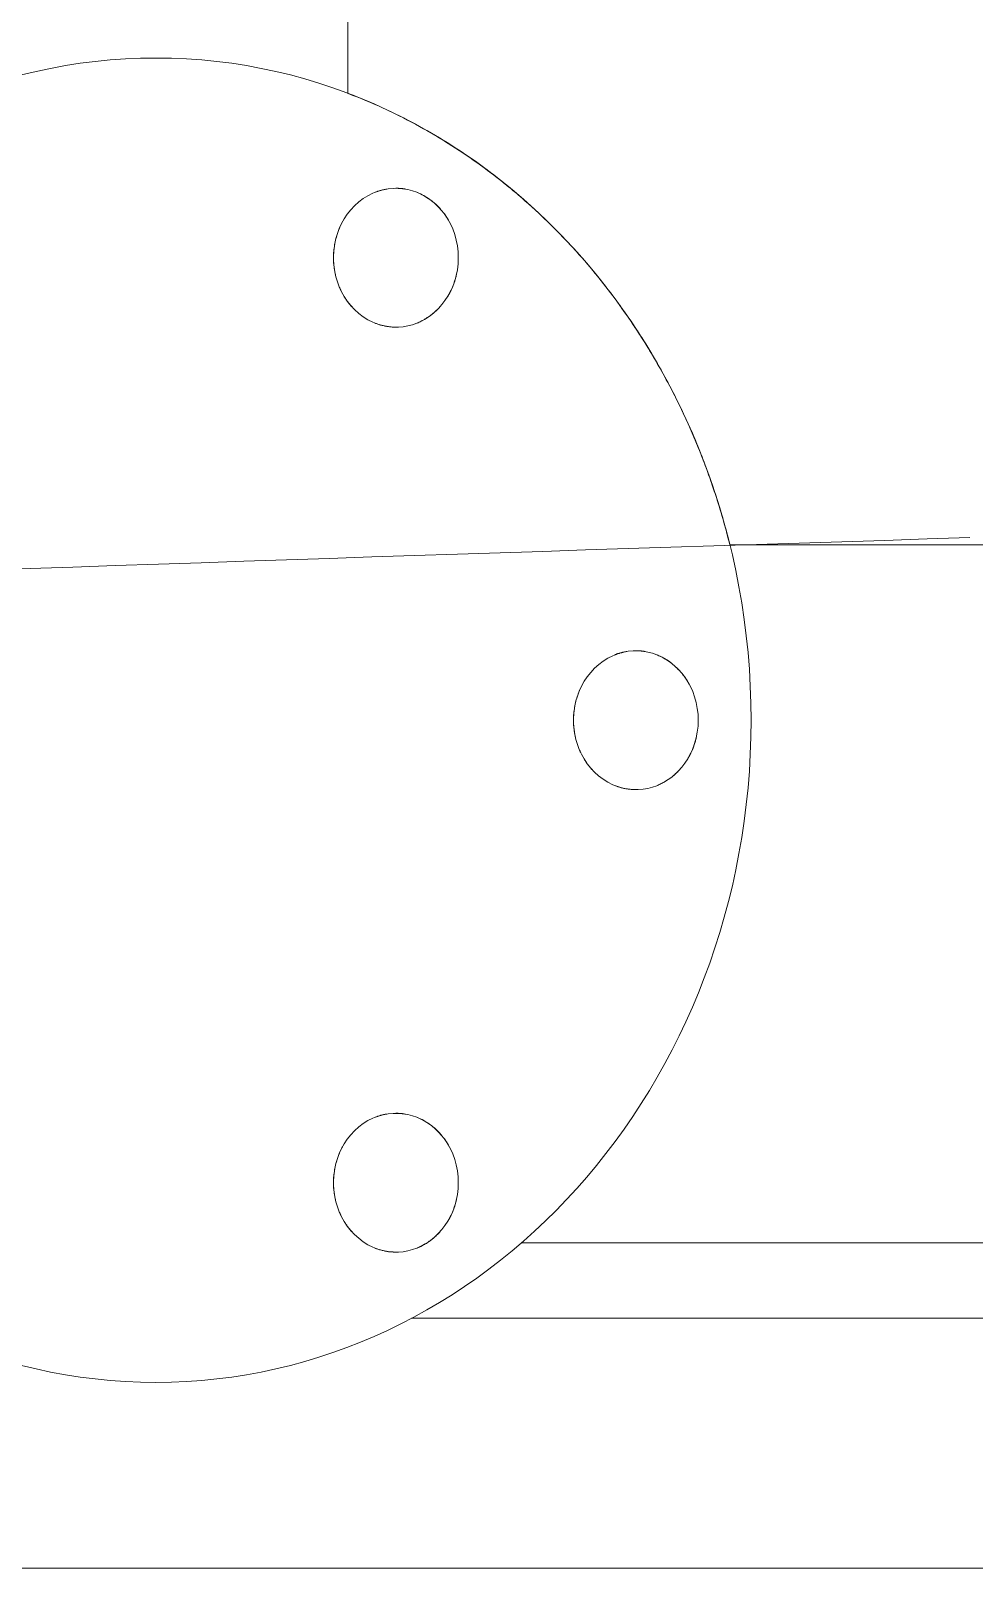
# Model space of a CAD drawing. Extents: x -345393 to -54719, y 203828 to 476815.
# Drawn here: x -321353.9 to -321255.6, y 229567.5 to 229727.7 of the extents above; entities that cross this region are included whole.
import ezdxf

# ---------------------------------------------------------------- set-up
doc = ezdxf.new("R2010")
doc.units = 0
doc.header["$LTSCALE"] = 1000
doc.header["$MEASUREMENT"] = 0
doc.layers.get('0').update_dxf_attribs({"color": 252, "linetype": 'CONTINUOUS'})
doc.layers.add('暖通-水-设备', color=3, linetype='CONTINUOUS', lineweight=20)

# ---------------------------------------------------------------- blocks, each defined once
blk = doc.blocks.new('A$C759C1080')
at = {"color": 95}
for p, q in [((1404.14, -860.74), (1404.14, -740.43)), ((1443.93, -903.02), (1516.14, -903.02)), ((1422.22, -968.36), (1516.14, -968.36)), ((1410.75, -975.43), (1516.14, -975.43))]:
    blk.add_line(p, q, dxfattribs=at)
at = {"color": 95, "flags": 128}
for points in [[(1404.14, -860.74), (1404.17, -860.75), (1404.23, -860.78), (1404.26, -860.79), (1404.32, -860.81), (1404.35, -860.82), (1404.41, -860.84), (1404.44, -860.85), (1404.5, -860.87), (1404.56, -860.89), (1404.59, -860.9), (1404.62, -860.91), (1404.65, -860.92), (1404.68, -860.93), (1404.71, -860.94), (1404.74, -860.95), (1404.77, -860.96), (1404.8, -860.97), (1404.83, -860.98), (1404.86, -861)], [(1420.16, -868.97), (1419.8, -868.71), (1419.43, -868.46), (1419.07, -868.2), (1418.69, -867.95), (1418.32, -867.7), (1417.95, -867.46), (1417.57, -867.21), (1417.19, -866.97), (1416.81, -866.73), (1416.42, -866.5), (1416.03, -866.26), (1415.64, -866.03), (1415.25, -865.8), (1414.86, -865.57), (1414.46, -865.35), (1414.06, -865.12), (1413.66, -864.9), (1413.25, -864.69), (1412.84, -864.47), (1412.43, -864.26), (1412.02, -864.05), (1411.61, -863.84), (1411.19, -863.64), (1410.77, -863.44), (1410.35, -863.24), (1409.92, -863.04), (1409.49, -862.85), (1409.06, -862.66), (1408.63, -862.47), (1408.19, -862.28), (1407.75, -862.1), (1407.31, -861.92), (1406.86, -861.74), (1406.42, -861.57), (1405.97, -861.4), (1405.51, -861.23), (1405.06, -861.07), (1404.6, -860.9), (1404.14, -860.74)], [(1404.14, -860.74), (1404.6, -860.9), (1405.06, -861.07), (1405.51, -861.23), (1405.97, -861.4), (1406.42, -861.57), (1406.86, -861.74), (1407.31, -861.92), (1407.75, -862.1), (1408.19, -862.28), (1408.63, -862.47), (1409.06, -862.66), (1409.49, -862.85), (1409.92, -863.04), (1410.35, -863.24), (1410.77, -863.44), (1411.19, -863.64), (1411.61, -863.84), (1412.02, -864.05), (1412.44, -864.26), (1412.85, -864.47), (1413.25, -864.69), (1413.66, -864.9), (1414.06, -865.12), (1414.46, -865.35), (1414.86, -865.57), (1415.25, -865.8), (1415.65, -866.03), (1416.04, -866.26), (1416.42, -866.5), (1416.81, -866.73), (1417.19, -866.97), (1417.57, -867.22), (1417.95, -867.46), (1418.32, -867.71), (1418.7, -867.95), (1419.07, -868.21), (1419.44, -868.46), (1419.8, -868.71), (1420.16, -868.97), (1420.53, -869.23), (1420.88, -869.49), (1421.24, -869.75), (1421.59, -870.02), (1421.94, -870.28), (1422.28, -870.55), (1422.62, -870.82), (1422.96, -871.09), (1423.29, -871.36), (1423.63, -871.63), (1423.95, -871.9), (1424.28, -872.18), (1424.6, -872.45), (1424.92, -872.73), (1425.24, -873.01), (1425.55, -873.29), (1425.86, -873.57), (1426.17, -873.85), (1426.48, -874.13), (1426.78, -874.42), (1427.08, -874.7), (1427.37, -874.99), (1427.66, -875.27), (1427.96, -875.56), (1428.24, -875.85), (1428.53, -876.14), (1428.81, -876.43), (1429.09, -876.72), (1429.36, -877.02), (1429.64, -877.31), (1429.91, -877.61), (1430.18, -877.9), (1430.44, -878.2), (1430.7, -878.49), (1430.96, -878.79), (1431.22, -879.09), (1431.48, -879.39), (1431.73, -879.69), (1431.98, -879.99), (1432.23, -880.29), (1432.47, -880.59), (1432.71, -880.9), (1432.95, -881.2), (1433.18, -881.5), (1433.42, -881.8), (1433.64, -882.1), (1433.87, -882.41), (1434.09, -882.71), (1434.32, -883.01), (1434.53, -883.31), (1434.75, -883.61), (1434.96, -883.92), (1435.17, -884.22), (1435.38, -884.52), (1435.58, -884.82), (1435.79, -885.12), (1435.98, -885.43), (1436.18, -885.73), (1436.38, -886.03), (1436.57, -886.33), (1436.76, -886.63), (1436.94, -886.93), (1437.13, -887.24), (1437.31, -887.54), (1437.49, -887.84), (1437.66, -888.14), (1437.84, -888.44), (1438.01, -888.74), (1438.18, -889.04), (1438.35, -889.34), (1438.51, -889.64), (1438.68, -889.94), (1438.84, -890.24), (1439, -890.54), (1439.15, -890.84), (1439.31, -891.13), (1439.46, -891.43), (1439.61, -891.73), (1439.76, -892.03), (1439.9, -892.33), (1440.04, -892.62), (1440.19, -892.92), (1440.32, -893.22), (1440.46, -893.51), (1440.6, -893.81), (1440.73, -894.1), (1440.86, -894.4), (1440.99, -894.69), (1441.12, -894.99), (1441.24, -895.28), (1441.37, -895.58), (1441.49, -895.87), (1441.61, -896.16), (1441.72, -896.45), (1441.84, -896.75), (1441.95, -897.04), (1442.07, -897.33), (1442.18, -897.62), (1442.28, -897.91), (1442.39, -898.2), (1442.49, -898.49), (1442.6, -898.78), (1442.7, -899.06), (1442.8, -899.35), (1442.89, -899.64), (1442.99, -899.92), (1443.08, -900.21), (1443.18, -900.49), (1443.27, -900.78), (1443.35, -901.06), (1443.44, -901.34), (1443.53, -901.62), (1443.61, -901.9), (1443.69, -902.18), (1443.77, -902.46), (1443.85, -902.74), (1443.93, -903.02)], [(1422.66, -870.85), (1422.34, -870.6), (1422.02, -870.34), (1421.69, -870.09), (1421.36, -869.84), (1421.03, -869.6), (1420.69, -869.35), (1420.36, -869.11), (1420.02, -868.86), (1419.67, -868.62), (1419.33, -868.38), (1418.98, -868.14), (1418.63, -867.91), (1418.28, -867.67), (1417.92, -867.44), (1417.56, -867.21), (1417.2, -866.98), (1416.84, -866.75), (1416.47, -866.53), (1416.1, -866.3), (1415.73, -866.08), (1415.35, -865.86), (1414.97, -865.64), (1414.59, -865.42), (1414.21, -865.21)], [(1417.81, -867.37), (1418.02, -867.51), (1418.23, -867.65), (1418.45, -867.79), (1418.66, -867.93), (1418.86, -868.07), (1419.07, -868.21), (1419.28, -868.35), (1419.49, -868.49), (1419.69, -868.64), (1419.9, -868.78), (1420.1, -868.92), (1420.3, -869.07), (1420.5, -869.21), (1420.71, -869.36), (1420.91, -869.51), (1421.1, -869.65), (1421.3, -869.8), (1421.5, -869.95), (1421.7, -870.1), (1421.89, -870.25), (1422.09, -870.4), (1422.28, -870.55), (1422.47, -870.7), (1422.66, -870.85)], [(1402.64, -876.13), (1402.65, -875.69), (1402.7, -875.26), (1402.78, -874.79), (1402.89, -874.33), (1403.04, -873.87), (1403.24, -873.4), (1403.48, -872.93), (1403.75, -872.49), (1404.07, -872.06), (1404.43, -871.65), (1404.83, -871.26), (1405.27, -870.91), (1405.73, -870.6), (1406.22, -870.32), (1406.73, -870.09), (1407.26, -869.91), (1407.8, -869.77), (1408.33, -869.68), (1408.86, -869.64), (1409.39, -869.63), (1409.89, -869.67), (1410.39, -869.75), (1410.86, -869.86), (1411.31, -870), (1411.74, -870.17), (1412.13, -870.36), (1412.5, -870.57), (1412.88, -870.81), (1413.24, -871.09), (1413.59, -871.39), (1413.93, -871.74), (1414.26, -872.12), (1414.55, -872.52), (1414.82, -872.96), (1415.06, -873.44), (1415.26, -873.95), (1415.42, -874.47), (1415.54, -875.01), (1415.61, -875.57), (1415.64, -876.13)], [(1408.19, -869.7), (1408.13, -869.71), (1408.07, -869.72), (1408.02, -869.73), (1407.96, -869.74), (1407.9, -869.75), (1407.85, -869.76), (1407.79, -869.77), (1407.74, -869.78), (1407.68, -869.79), (1407.63, -869.81), (1407.58, -869.82), (1407.53, -869.83), (1407.48, -869.84), (1407.43, -869.86), (1407.38, -869.87), (1407.33, -869.89), (1407.27, -869.9), (1407.22, -869.92), (1407.17, -869.93), (1407.12, -869.95), (1407.07, -869.97), (1407.02, -869.98), (1406.97, -870), (1406.92, -870.02)], [(1410.09, -869.7), (1410.05, -869.69), (1410.01, -869.69), (1409.97, -869.68), (1409.93, -869.68), (1409.89, -869.67), (1409.85, -869.67), (1409.81, -869.66), (1409.78, -869.66), (1409.74, -869.66), (1409.7, -869.65), (1409.66, -869.65), (1409.62, -869.65), (1409.58, -869.64), (1409.54, -869.64), (1409.5, -869.64), (1409.46, -869.64), (1409.42, -869.64), (1409.38, -869.63), (1409.34, -869.63), (1409.3, -869.63), (1409.26, -869.63), (1409.22, -869.63), (1409.18, -869.63), (1409.14, -869.63)], [(1414.7, -872.75), (1414.6, -872.61), (1414.51, -872.46), (1414.4, -872.32), (1414.3, -872.17), (1414.19, -872.03), (1414.07, -871.9), (1413.95, -871.76), (1413.83, -871.63), (1413.7, -871.49), (1413.56, -871.37), (1413.42, -871.24), (1413.28, -871.12), (1413.14, -871.01), (1412.99, -870.89), (1412.84, -870.79), (1412.68, -870.68), (1412.53, -870.58), (1412.36, -870.49), (1412.2, -870.4), (1412.04, -870.31), (1411.87, -870.23), (1411.7, -870.16), (1411.53, -870.08), (1411.36, -870.02)], [(1403.58, -872.75), (1403.51, -872.87), (1403.44, -873), (1403.38, -873.12), (1403.31, -873.25), (1403.25, -873.38), (1403.19, -873.51), (1403.13, -873.65), (1403.08, -873.79), (1403.03, -873.92), (1402.98, -874.06), (1402.93, -874.2), (1402.89, -874.35), (1402.85, -874.49), (1402.81, -874.64), (1402.78, -874.78), (1402.75, -874.93), (1402.73, -875.08), (1402.7, -875.22), (1402.68, -875.37), (1402.67, -875.52), (1402.66, -875.67), (1402.65, -875.83), (1402.64, -875.98), (1402.64, -876.13)], [(1402.64, -876.13), (1402.64, -876.19), (1402.64, -876.26), (1402.64, -876.33), (1402.64, -876.39), (1402.65, -876.46), (1402.65, -876.52), (1402.66, -876.59), (1402.66, -876.65), (1402.67, -876.72), (1402.67, -876.78), (1402.68, -876.85), (1402.69, -876.91), (1402.7, -876.98), (1402.7, -877.04), (1402.71, -877.11), (1402.72, -877.17), (1402.73, -877.24), (1402.75, -877.3), (1402.76, -877.36), (1402.77, -877.43), (1402.78, -877.49), (1402.8, -877.55), (1402.81, -877.62), (1402.83, -877.68)], [(1415.64, -876.13), (1415.61, -876.69), (1415.54, -877.25), (1415.42, -877.79), (1415.26, -878.32), (1415.06, -878.82), (1414.82, -879.29), (1414.55, -879.74), (1414.25, -880.14), (1413.93, -880.52), (1413.59, -880.87), (1413.24, -881.17), (1412.88, -881.45), (1412.51, -881.69), (1412.13, -881.9), (1411.74, -882.09), (1411.31, -882.26), (1410.87, -882.4), (1410.39, -882.51), (1409.89, -882.59), (1409.39, -882.62), (1408.85, -882.62), (1408.32, -882.58), (1407.79, -882.49), (1407.26, -882.35), (1406.73, -882.17), (1406.22, -881.93), (1405.73, -881.66), (1405.26, -881.34), (1404.83, -880.99), (1404.43, -880.61), (1404.07, -880.2), (1403.75, -879.76), (1403.48, -879.32), (1403.24, -878.86), (1403.04, -878.39), (1402.89, -877.93), (1402.78, -877.46), (1402.7, -877.01), (1402.65, -876.57), (1402.64, -876.13)], [(1415.02, -878.9), (1415.04, -878.85), (1415.07, -878.79), (1415.09, -878.74), (1415.11, -878.69), (1415.14, -878.64), (1415.16, -878.58), (1415.18, -878.53), (1415.2, -878.48), (1415.22, -878.43), (1415.24, -878.38), (1415.25, -878.33), (1415.27, -878.28), (1415.29, -878.23), (1415.31, -878.18), (1415.32, -878.13), (1415.34, -878.08), (1415.35, -878.03), (1415.37, -877.98), (1415.38, -877.93), (1415.4, -877.88), (1415.41, -877.83), (1415.43, -877.78), (1415.44, -877.73), (1415.45, -877.68)], [(1403.26, -878.9), (1403.26, -878.91), (1403.27, -878.92), (1403.27, -878.93), (1403.28, -878.94), (1403.29, -878.95), (1403.3, -878.98), (1403.3, -878.99), (1403.31, -879), (1403.31, -879.01), (1403.32, -879.02), (1403.33, -879.04), (1403.33, -879.05), (1403.34, -879.06), (1403.34, -879.07), (1403.35, -879.08), (1403.35, -879.09), (1403.36, -879.1), (1403.37, -879.12), (1403.37, -879.13), (1403.38, -879.14), (1403.38, -879.15), (1403.39, -879.16), (1403.4, -879.17)], [(1414.52, -879.78), (1414.54, -879.75), (1414.55, -879.73), (1414.57, -879.7), (1414.59, -879.68), (1414.6, -879.65), (1414.62, -879.63), (1414.63, -879.6), (1414.65, -879.58), (1414.67, -879.55), (1414.68, -879.53), (1414.7, -879.5), (1414.71, -879.48), (1414.73, -879.45), (1414.74, -879.43), (1414.76, -879.4), (1414.77, -879.38), (1414.78, -879.35), (1414.8, -879.33), (1414.81, -879.3), (1414.83, -879.27), (1414.84, -879.25), (1414.86, -879.22), (1414.87, -879.2), (1414.88, -879.17)], [(1403.76, -879.78), (1403.79, -879.82), (1403.82, -879.87), (1403.85, -879.91), (1403.88, -879.95), (1403.91, -880), (1403.95, -880.04), (1403.98, -880.08), (1404.01, -880.12), (1404.04, -880.16), (1404.07, -880.2), (1404.1, -880.24), (1404.14, -880.28), (1404.17, -880.32), (1404.2, -880.36), (1404.24, -880.4), (1404.27, -880.44), (1404.31, -880.48), (1404.34, -880.52), (1404.38, -880.55), (1404.41, -880.59), (1404.45, -880.63), (1404.49, -880.67), (1404.52, -880.71), (1404.56, -880.74)], [(1411.34, -882.25), (1411.45, -882.21), (1411.56, -882.16), (1411.67, -882.12), (1411.78, -882.07), (1411.88, -882.02), (1411.99, -881.97), (1412.1, -881.92), (1412.2, -881.86), (1412.31, -881.8), (1412.41, -881.74), (1412.51, -881.68), (1412.61, -881.62), (1412.71, -881.56), (1412.81, -881.49), (1412.91, -881.42), (1413.01, -881.35), (1413.1, -881.28), (1413.19, -881.21), (1413.28, -881.13), (1413.37, -881.06), (1413.46, -880.98), (1413.55, -880.9), (1413.63, -880.82), (1413.72, -880.74)], [(1432.45, -880.57), (1432.69, -880.88), (1432.93, -881.18), (1433.17, -881.48), (1433.4, -881.78), (1433.63, -882.08), (1433.85, -882.38), (1434.08, -882.69), (1434.3, -882.99), (1434.52, -883.29), (1434.73, -883.6), (1434.95, -883.9), (1435.16, -884.2), (1435.37, -884.51), (1435.57, -884.81), (1435.78, -885.11), (1435.98, -885.42), (1436.18, -885.72), (1436.37, -886.03), (1436.57, -886.33), (1436.76, -886.64), (1436.94, -886.94), (1437.13, -887.25), (1437.31, -887.55), (1437.5, -887.85), (1437.68, -888.16), (1437.85, -888.46), (1438.03, -888.77), (1438.2, -889.07), (1438.37, -889.38), (1438.54, -889.68), (1438.7, -889.99), (1438.86, -890.29), (1439.03, -890.6), (1439.18, -890.9), (1439.34, -891.2), (1439.49, -891.5), (1439.64, -891.81), (1439.79, -892.11), (1439.94, -892.41), (1440.08, -892.71), (1440.23, -893), (1440.37, -893.3), (1440.5, -893.6), (1440.64, -893.9), (1440.77, -894.19), (1440.9, -894.49), (1441.03, -894.78), (1441.16, -895.08), (1441.28, -895.37), (1441.4, -895.66), (1441.52, -895.96), (1441.64, -896.25), (1441.76, -896.54), (1441.87, -896.83), (1441.99, -897.12), (1442.1, -897.41), (1442.2, -897.69), (1442.31, -897.98), (1442.42, -898.27), (1442.52, -898.55), (1442.62, -898.84), (1442.72, -899.12), (1442.82, -899.4), (1442.91, -899.69), (1443.01, -899.97), (1443.1, -900.25), (1443.19, -900.53), (1443.28, -900.81), (1443.36, -901.09), (1443.45, -901.37), (1443.53, -901.65), (1443.62, -901.92), (1443.7, -902.2), (1443.78, -902.47), (1443.85, -902.75), (1443.93, -903.02)], [(1406.94, -882.25), (1407.02, -882.28), (1407.11, -882.3), (1407.19, -882.33), (1407.27, -882.36), (1407.36, -882.38), (1407.44, -882.4), (1407.53, -882.43), (1407.62, -882.45), (1407.71, -882.47), (1407.8, -882.49), (1407.9, -882.51), (1407.99, -882.53), (1408.08, -882.54), (1408.18, -882.56), (1408.27, -882.57), (1408.36, -882.58), (1408.46, -882.59), (1408.55, -882.6), (1408.64, -882.61), (1408.74, -882.62), (1408.84, -882.62), (1408.94, -882.63), (1409.04, -882.63), (1409.14, -882.63)], [(1443.93, -903.02), (1443.91, -902.97), (1443.9, -902.91), (1443.88, -902.86), (1443.87, -902.8), (1443.85, -902.75), (1443.84, -902.69), (1443.82, -902.64), (1443.81, -902.59), (1443.79, -902.53), (1443.78, -902.48), (1443.76, -902.42), (1443.74, -902.37), (1443.73, -902.31), (1443.71, -902.26), (1443.7, -902.2), (1443.68, -902.15), (1443.67, -902.09), (1443.65, -902.04), (1443.63, -901.98), (1443.62, -901.93), (1443.6, -901.87), (1443.59, -901.82), (1443.57, -901.76), (1443.55, -901.71)], [(1427.64, -919.43), (1427.65, -918.99), (1427.7, -918.56), (1427.78, -918.1), (1427.89, -917.63), (1428.04, -917.17), (1428.24, -916.7), (1428.48, -916.24), (1428.75, -915.79), (1429.07, -915.36), (1429.43, -914.95), (1429.83, -914.56), (1430.27, -914.21), (1430.73, -913.9), (1431.22, -913.62), (1431.73, -913.39), (1432.26, -913.21), (1432.8, -913.07), (1433.33, -912.98), (1433.86, -912.94), (1434.39, -912.94), (1434.89, -912.97), (1435.39, -913.05), (1435.86, -913.16), (1436.31, -913.3), (1436.74, -913.47), (1437.13, -913.66), (1437.5, -913.87), (1437.88, -914.12), (1438.24, -914.39), (1438.59, -914.69), (1438.93, -915.04), (1439.26, -915.42), (1439.55, -915.83), (1439.82, -916.27), (1440.06, -916.74), (1440.26, -917.25), (1440.42, -917.77), (1440.54, -918.32), (1440.61, -918.87), (1440.64, -919.43)], [(1433.19, -913), (1433.13, -913.01), (1433.07, -913.02), (1433.02, -913.03), (1432.96, -913.04), (1432.9, -913.05), (1432.85, -913.06), (1432.79, -913.07), (1432.74, -913.08), (1432.68, -913.1), (1432.63, -913.11), (1432.58, -913.12), (1432.53, -913.13), (1432.48, -913.15), (1432.43, -913.16), (1432.38, -913.17), (1432.33, -913.19), (1432.27, -913.2), (1432.22, -913.22), (1432.17, -913.23), (1432.12, -913.25), (1432.07, -913.27), (1432.02, -913.28), (1431.97, -913.3), (1431.92, -913.32)], [(1435.09, -913), (1435.05, -912.99), (1435.01, -912.99), (1434.97, -912.98), (1434.93, -912.98), (1434.89, -912.97), (1434.85, -912.97), (1434.81, -912.97), (1434.78, -912.96), (1434.74, -912.96), (1434.7, -912.95), (1434.66, -912.95), (1434.62, -912.95), (1434.58, -912.95), (1434.54, -912.94), (1434.5, -912.94), (1434.46, -912.94), (1434.42, -912.94), (1434.38, -912.93), (1434.34, -912.93), (1434.3, -912.93), (1434.26, -912.93), (1434.22, -912.93), (1434.18, -912.93), (1434.14, -912.93)], [(1439.7, -916.05), (1439.6, -915.91), (1439.51, -915.76), (1439.4, -915.62), (1439.3, -915.48), (1439.19, -915.34), (1439.07, -915.2), (1438.95, -915.06), (1438.83, -914.93), (1438.7, -914.8), (1438.56, -914.67), (1438.42, -914.54), (1438.28, -914.42), (1438.14, -914.31), (1437.99, -914.2), (1437.84, -914.09), (1437.68, -913.98), (1437.53, -913.88), (1437.36, -913.79), (1437.2, -913.7), (1437.04, -913.61), (1436.87, -913.53), (1436.7, -913.46), (1436.53, -913.39), (1436.36, -913.32)], [(1428.58, -916.05), (1428.51, -916.17), (1428.44, -916.3), (1428.38, -916.42), (1428.31, -916.55), (1428.25, -916.68), (1428.19, -916.81), (1428.13, -916.95), (1428.08, -917.09), (1428.03, -917.22), (1427.98, -917.36), (1427.93, -917.51), (1427.89, -917.65), (1427.85, -917.79), (1427.81, -917.94), (1427.78, -918.08), (1427.75, -918.23), (1427.73, -918.38), (1427.7, -918.53), (1427.68, -918.68), (1427.67, -918.83), (1427.66, -918.98), (1427.65, -919.13), (1427.64, -919.28), (1427.64, -919.43)], [(1427.64, -919.43), (1427.64, -919.5), (1427.64, -919.56), (1427.64, -919.63), (1427.64, -919.69), (1427.65, -919.76), (1427.65, -919.82), (1427.66, -919.89), (1427.66, -919.95), (1427.67, -920.02), (1427.67, -920.08), (1427.68, -920.15), (1427.69, -920.21), (1427.7, -920.28), (1427.7, -920.34), (1427.71, -920.41), (1427.72, -920.47), (1427.73, -920.54), (1427.75, -920.6), (1427.76, -920.66), (1427.77, -920.73), (1427.78, -920.79), (1427.8, -920.85), (1427.81, -920.92), (1427.83, -920.98)], [(1440.64, -919.43), (1440.61, -919.99), (1440.54, -920.55), (1440.42, -921.09), (1440.26, -921.62), (1440.06, -922.12), (1439.82, -922.59), (1439.55, -923.04), (1439.25, -923.45), (1438.93, -923.82), (1438.59, -924.17), (1438.24, -924.47), (1437.88, -924.75), (1437.51, -924.99), (1437.13, -925.2), (1436.74, -925.39), (1436.31, -925.56), (1435.87, -925.7), (1435.39, -925.81), (1434.89, -925.89), (1434.39, -925.93), (1433.85, -925.92), (1433.32, -925.88), (1432.79, -925.79), (1432.26, -925.65), (1431.73, -925.47), (1431.22, -925.24), (1430.73, -924.96), (1430.26, -924.64), (1429.83, -924.29), (1429.43, -923.91), (1429.07, -923.5), (1428.75, -923.06), (1428.48, -922.62), (1428.24, -922.16), (1428.04, -921.69), (1427.89, -921.23), (1427.78, -920.76), (1427.7, -920.31), (1427.65, -919.87), (1427.64, -919.43)], [(1440.02, -922.2), (1440.04, -922.15), (1440.07, -922.09), (1440.09, -922.04), (1440.11, -921.99), (1440.14, -921.94), (1440.16, -921.88), (1440.18, -921.83), (1440.2, -921.78), (1440.22, -921.73), (1440.24, -921.68), (1440.25, -921.63), (1440.27, -921.58), (1440.29, -921.53), (1440.31, -921.48), (1440.32, -921.43), (1440.34, -921.38), (1440.35, -921.33), (1440.37, -921.28), (1440.38, -921.23), (1440.4, -921.18), (1440.41, -921.13), (1440.43, -921.08), (1440.44, -921.03), (1440.45, -920.98)], [(1428.26, -922.2), (1428.26, -922.21), (1428.27, -922.22), (1428.27, -922.23), (1428.28, -922.24), (1428.29, -922.26), (1428.29, -922.27), (1428.3, -922.28), (1428.3, -922.29), (1428.31, -922.3), (1428.31, -922.31), (1428.32, -922.33), (1428.33, -922.34), (1428.33, -922.35), (1428.34, -922.36), (1428.35, -922.38), (1428.35, -922.39), (1428.36, -922.41), (1428.37, -922.42), (1428.37, -922.43), (1428.38, -922.44), (1428.38, -922.45), (1428.39, -922.46), (1428.4, -922.47)], [(1439.52, -923.08), (1439.54, -923.05), (1439.55, -923.03), (1439.57, -923), (1439.59, -922.98), (1439.6, -922.95), (1439.62, -922.93), (1439.63, -922.9), (1439.65, -922.88), (1439.67, -922.85), (1439.68, -922.83), (1439.7, -922.8), (1439.71, -922.78), (1439.73, -922.75), (1439.74, -922.73), (1439.76, -922.7), (1439.77, -922.68), (1439.78, -922.65), (1439.8, -922.63), (1439.81, -922.6), (1439.83, -922.58), (1439.84, -922.55), (1439.86, -922.52), (1439.87, -922.5), (1439.88, -922.47)], [(1428.76, -923.08), (1428.79, -923.13), (1428.82, -923.17), (1428.85, -923.21), (1428.88, -923.26), (1428.91, -923.3), (1428.95, -923.34), (1428.98, -923.38), (1429.01, -923.42), (1429.04, -923.46), (1429.07, -923.5), (1429.1, -923.54), (1429.14, -923.58), (1429.17, -923.62), (1429.2, -923.66), (1429.24, -923.7), (1429.27, -923.74), (1429.31, -923.78), (1429.34, -923.82), (1429.38, -923.86), (1429.41, -923.89), (1429.45, -923.93), (1429.49, -923.97), (1429.52, -924.01), (1429.56, -924.05)], [(1436.34, -925.55), (1436.45, -925.51), (1436.56, -925.46), (1436.67, -925.42), (1436.78, -925.37), (1436.88, -925.32), (1436.99, -925.27), (1437.1, -925.22), (1437.2, -925.16), (1437.31, -925.1), (1437.41, -925.04), (1437.51, -924.98), (1437.61, -924.92), (1437.71, -924.86), (1437.81, -924.79), (1437.91, -924.72), (1438.01, -924.65), (1438.1, -924.58), (1438.19, -924.51), (1438.28, -924.43), (1438.37, -924.36), (1438.46, -924.28), (1438.55, -924.2), (1438.63, -924.13), (1438.72, -924.05)], [(1431.94, -925.55), (1432.02, -925.58), (1432.11, -925.61), (1432.19, -925.63), (1432.27, -925.66), (1432.36, -925.68), (1432.44, -925.7), (1432.53, -925.73), (1432.62, -925.75), (1432.71, -925.77), (1432.8, -925.79), (1432.9, -925.81), (1432.99, -925.83), (1433.08, -925.84), (1433.18, -925.86), (1433.27, -925.87), (1433.36, -925.88), (1433.46, -925.89), (1433.55, -925.9), (1433.64, -925.91), (1433.74, -925.92), (1433.84, -925.92), (1433.94, -925.93), (1434.04, -925.93), (1434.14, -925.93)], [(1402.64, -962.73), (1402.65, -962.29), (1402.7, -961.86), (1402.78, -961.4), (1402.89, -960.93), (1403.04, -960.47), (1403.24, -960), (1403.48, -959.54), (1403.75, -959.09), (1404.07, -958.66), (1404.43, -958.25), (1404.83, -957.87), (1405.27, -957.51), (1405.73, -957.2), (1406.22, -956.92), (1406.73, -956.69), (1407.26, -956.51), (1407.8, -956.37), (1408.33, -956.28), (1408.86, -956.24), (1409.39, -956.24), (1409.89, -956.28), (1410.39, -956.35), (1410.86, -956.46), (1411.31, -956.6), (1411.74, -956.78), (1412.13, -956.96), (1412.5, -957.17), (1412.88, -957.42), (1413.24, -957.69), (1413.59, -957.99), (1413.93, -958.34), (1414.26, -958.72), (1414.55, -959.13), (1414.82, -959.57), (1415.06, -960.04), (1415.26, -960.55), (1415.42, -961.07), (1415.54, -961.62), (1415.61, -962.17), (1415.64, -962.73)], [(1408.19, -956.3), (1408.13, -956.31), (1408.07, -956.32), (1408.02, -956.33), (1407.96, -956.34), (1407.9, -956.35), (1407.85, -956.36), (1407.79, -956.37), (1407.74, -956.38), (1407.68, -956.4), (1407.63, -956.41), (1407.58, -956.42), (1407.53, -956.43), (1407.48, -956.45), (1407.43, -956.46), (1407.38, -956.48), (1407.33, -956.49), (1407.27, -956.5), (1407.22, -956.52), (1407.17, -956.54), (1407.12, -956.55), (1407.07, -956.57), (1407.02, -956.59), (1406.97, -956.6), (1406.92, -956.62)], [(1410.09, -956.3), (1410.05, -956.3), (1410.01, -956.29), (1409.97, -956.29), (1409.93, -956.28), (1409.89, -956.28), (1409.85, -956.27), (1409.81, -956.27), (1409.78, -956.26), (1409.74, -956.26), (1409.7, -956.26), (1409.66, -956.25), (1409.62, -956.25), (1409.58, -956.25), (1409.54, -956.24), (1409.5, -956.24), (1409.46, -956.24), (1409.42, -956.24), (1409.38, -956.24), (1409.34, -956.23), (1409.3, -956.23), (1409.26, -956.23), (1409.22, -956.23), (1409.18, -956.23), (1409.14, -956.23)], [(1414.7, -959.36), (1414.6, -959.21), (1414.51, -959.06), (1414.4, -958.92), (1414.3, -958.78), (1414.19, -958.64), (1414.07, -958.5), (1413.95, -958.36), (1413.83, -958.23), (1413.7, -958.1), (1413.56, -957.97), (1413.42, -957.85), (1413.28, -957.73), (1413.14, -957.61), (1412.99, -957.5), (1412.84, -957.39), (1412.68, -957.28), (1412.53, -957.19), (1412.36, -957.09), (1412.2, -957), (1412.04, -956.91), (1411.87, -956.83), (1411.7, -956.76), (1411.53, -956.69), (1411.36, -956.62)], [(1403.58, -959.36), (1403.51, -959.48), (1403.44, -959.6), (1403.38, -959.72), (1403.31, -959.85), (1403.25, -959.98), (1403.19, -960.12), (1403.13, -960.25), (1403.08, -960.39), (1403.03, -960.53), (1402.98, -960.67), (1402.93, -960.81), (1402.89, -960.95), (1402.85, -961.09), (1402.81, -961.24), (1402.78, -961.38), (1402.75, -961.53), (1402.73, -961.68), (1402.7, -961.83), (1402.68, -961.98), (1402.67, -962.13), (1402.66, -962.28), (1402.65, -962.43), (1402.64, -962.58), (1402.64, -962.73)], [(1402.64, -962.73), (1402.64, -962.8), (1402.64, -962.86), (1402.64, -962.93), (1402.64, -962.99), (1402.65, -963.06), (1402.65, -963.12), (1402.66, -963.19), (1402.66, -963.26), (1402.67, -963.32), (1402.67, -963.39), (1402.68, -963.45), (1402.69, -963.52), (1402.7, -963.58), (1402.7, -963.65), (1402.71, -963.71), (1402.72, -963.77), (1402.73, -963.84), (1402.75, -963.9), (1402.76, -963.97), (1402.77, -964.03), (1402.78, -964.09), (1402.8, -964.15), (1402.81, -964.22), (1402.83, -964.28)], [(1415.64, -962.73), (1415.61, -963.29), (1415.54, -963.85), (1415.42, -964.39), (1415.26, -964.92), (1415.06, -965.42), (1414.82, -965.89), (1414.55, -966.34), (1414.25, -966.75), (1413.93, -967.12), (1413.59, -967.47), (1413.24, -967.77), (1412.88, -968.05), (1412.51, -968.29), (1412.13, -968.5), (1411.74, -968.69), (1411.31, -968.86), (1410.87, -969), (1410.39, -969.11), (1409.89, -969.19), (1409.39, -969.23), (1408.85, -969.23), (1408.32, -969.18), (1407.79, -969.09), (1407.26, -968.95), (1406.73, -968.77), (1406.22, -968.54), (1405.73, -968.26), (1405.26, -967.94), (1404.83, -967.59), (1404.43, -967.21), (1404.07, -966.81), (1403.75, -966.37), (1403.48, -965.92), (1403.24, -965.46), (1403.04, -964.99), (1402.89, -964.53), (1402.78, -964.06), (1402.7, -963.61), (1402.65, -963.17), (1402.64, -962.73)], [(1415.02, -965.5), (1415.04, -965.45), (1415.07, -965.4), (1415.09, -965.34), (1415.11, -965.29), (1415.14, -965.24), (1415.16, -965.19), (1415.18, -965.13), (1415.2, -965.08), (1415.22, -965.03), (1415.24, -964.98), (1415.25, -964.93), (1415.27, -964.88), (1415.29, -964.83), (1415.31, -964.78), (1415.32, -964.74), (1415.34, -964.69), (1415.35, -964.64), (1415.37, -964.59), (1415.38, -964.54), (1415.4, -964.48), (1415.41, -964.43), (1415.43, -964.38), (1415.44, -964.33), (1415.45, -964.28)], [(1403.26, -965.5), (1403.26, -965.51), (1403.27, -965.52), (1403.28, -965.55), (1403.29, -965.56), (1403.29, -965.57), (1403.3, -965.58), (1403.3, -965.59), (1403.31, -965.6), (1403.31, -965.62), (1403.32, -965.63), (1403.33, -965.64), (1403.33, -965.65), (1403.34, -965.66), (1403.35, -965.68), (1403.35, -965.7), (1403.36, -965.71), (1403.37, -965.72), (1403.37, -965.73), (1403.38, -965.74), (1403.38, -965.75), (1403.39, -965.76), (1403.4, -965.78)], [(1414.52, -966.38), (1414.54, -966.36), (1414.55, -966.33), (1414.57, -966.3), (1414.59, -966.28), (1414.6, -966.25), (1414.62, -966.23), (1414.63, -966.2), (1414.65, -966.18), (1414.67, -966.15), (1414.68, -966.13), (1414.7, -966.1), (1414.71, -966.08), (1414.73, -966.05), (1414.74, -966.03), (1414.76, -966), (1414.77, -965.98), (1414.78, -965.95), (1414.8, -965.93), (1414.81, -965.9), (1414.83, -965.88), (1414.84, -965.85), (1414.86, -965.83), (1414.87, -965.8), (1414.88, -965.78)], [(1403.76, -966.38), (1403.79, -966.43), (1403.82, -966.47), (1403.85, -966.51), (1403.88, -966.56), (1403.91, -966.6), (1403.95, -966.64), (1403.98, -966.68), (1404.01, -966.72), (1404.04, -966.76), (1404.07, -966.8), (1404.1, -966.84), (1404.14, -966.88), (1404.17, -966.92), (1404.2, -966.96), (1404.24, -967), (1404.27, -967.04), (1404.31, -967.08), (1404.34, -967.12), (1404.38, -967.16), (1404.41, -967.2), (1404.45, -967.23), (1404.49, -967.27), (1404.52, -967.31), (1404.56, -967.35)], [(1411.34, -968.85), (1411.45, -968.81), (1411.56, -968.77), (1411.67, -968.72), (1411.78, -968.67), (1411.88, -968.62), (1411.99, -968.57), (1412.1, -968.52), (1412.2, -968.46), (1412.31, -968.41), (1412.41, -968.35), (1412.51, -968.29), (1412.61, -968.22), (1412.71, -968.16), (1412.81, -968.09), (1412.91, -968.02), (1413.01, -967.95), (1413.1, -967.88), (1413.19, -967.81), (1413.28, -967.74), (1413.37, -967.66), (1413.46, -967.58), (1413.55, -967.51), (1413.63, -967.43), (1413.72, -967.35)], [(1406.94, -968.85), (1407.02, -968.88), (1407.11, -968.91), (1407.19, -968.93), (1407.27, -968.96), (1407.36, -968.98), (1407.44, -969.01), (1407.53, -969.03), (1407.62, -969.05), (1407.71, -969.07), (1407.8, -969.09), (1407.9, -969.11), (1407.99, -969.13), (1408.08, -969.15), (1408.18, -969.16), (1408.27, -969.17), (1408.36, -969.19), (1408.46, -969.2), (1408.55, -969.21), (1408.64, -969.21), (1408.74, -969.22), (1408.84, -969.22), (1408.94, -969.23), (1409.04, -969.23), (1409.14, -969.23)]]:
    blk.add_lwpolyline(points, dxfattribs=at)
at = {"color": 95}
blk.add_circle((1384.14, -919.43), 62, dxfattribs=at)
blk = doc.blocks.new('PSRHH3602-LM1')
at = {"color": 95}
blk.add_line((-1603, 1074), (782.34, 1074), dxfattribs=at)
blk.add_arc((434.11, -43471.67), 44660.14, 91.625758, 91.991327, dxfattribs=at)
blk.add_blockref('A$C759C1080', (-2301.89, 2072.83), dxfattribs=at)

msp = doc.modelspace()

# ---------------------------------------------------------------- block references
at = {"layer": '暖通-水-设备', "yscale": 1.112820512818871}
msp.add_blockref('PSRHH3602-LM1', (-320423.07647, 228372.36292), dxfattribs=at)

doc.saveas('drawing.dxf')
